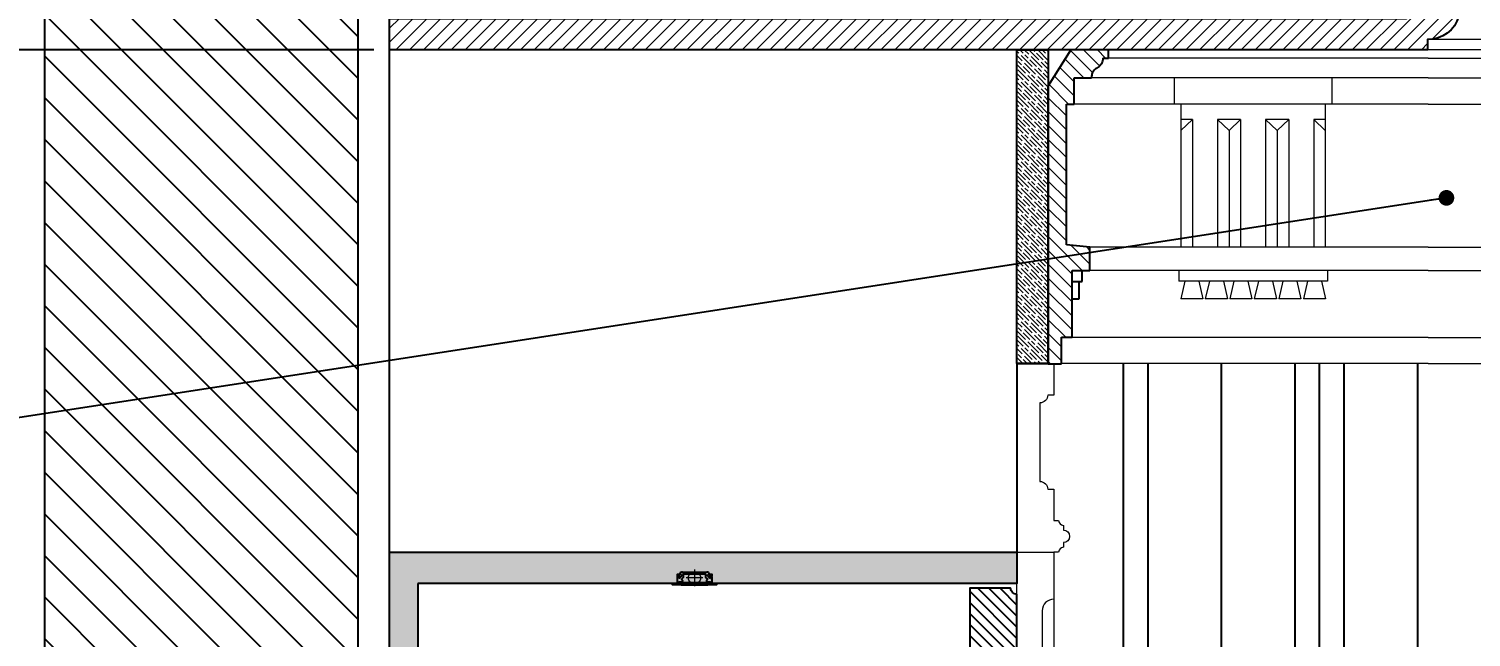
# Model space of a CAD drawing. Header units: inches. Extents: x 274057 to 444617, y 490067 to 635630.
# Drawn here: x 367036 to 367956, y 494821 to 495208 of the extents above; entities that cross this region are included whole.
import ezdxf

# ---------------------------------------------------------------- set-up
doc = ezdxf.new("R2010")
doc.units = ezdxf.units.IN
doc.header["$MEASUREMENT"] = 0
doc.linetypes.add('HIDDEN', pattern=[0.375, 0.25, -0.125])
for name, color, linetype in [('Calliper_wall hatch_CHB', 8, 'Continuous'), ('CQ curtains and frames', 252, 'Continuous'), ('CQ Grg Gypsum', 41, 'Continuous'), ('CQ Plaster', 1, 'Continuous'), ('CQ section wall', 3, 'Continuous'), ('CQ wall section', 5, 'Continuous'), ('CQ Wood Section', 60, 'Continuous'), ('CQ_callout', 34, 'Continuous'), ('gypsum', 31, 'Continuous'), ('Layer7', 8, 'Continuous'), ('LIGHT', 4, 'Continuous'), ('WOOD 01', 34, 'Continuous')]:
    doc.layers.add(name, color=color, linetype=linetype)
for name, color, linetype, lineweight in [('CQ gypsum 2', 42, 'Continuous', 0), ('CQ Gypsum Hatch', 8, 'Continuous', 20), ('CQ plan and elev dimension', 252, 'Continuous', 35), ('CQ wooh hatch', 8, 'HIDDEN', 18)]:
    doc.layers.add(name, color=color, linetype=linetype, lineweight=lineweight)
doc.styles.get("Standard").update_dxf_attribs({"font": 'arial.ttf'})
doc.dimstyles.new('CQ 50', dxfattribs={"dimscale": 0.5, "dimtxt": 150, "dimasz": 100, "dimexe": 100, "dimexo": 20, "dimgap": 80, "dimtad": 1, "dimdec": 0, "dimzin": 0, "dimdsep": 46, "dimtxsty": 'Standard', "dimblk": 'DOT', "dimcen": 100, "dimclrd": 250, "dimclre": 250, "dimclrt": 3, "dimadec": 0, "dimazin": 0, "dimtfac": 1, "dimtdec": 0, "dimtofl": 0, "dimtmove": 0, "dimatfit": 3, "dimfxl": 3, "dimtolj": 1, "dimtzin": 0, "dimlwd": -1, "dimarcsym": 0})
doc.dimstyles.get("Standard").update_dxf_attribs({"dimtxt": 0.18, "dimasz": 0.18, "dimexe": 0.18, "dimexo": 0.0625, "dimgap": 0.09, "dimtad": 0, "dimtih": 1, "dimtoh": 1, "dimdec": 4, "dimzin": 0, "dimdsep": 46, "dimtxsty": 'Standard', "dimcen": 0.09, "dimadec": 0, "dimazin": 0, "dimtfac": 1, "dimtdec": 4, "dimtofl": 0, "dimtmove": 0, "dimatfit": 3, "dimfxl": 1, "dimtolj": 1, "dimtzin": 0, "dimarcsym": 0})

# ---------------------------------------------------------------- blocks, each defined once
blk = doc.blocks.new('_Dot')
at = {"color": 0, "linetype": 'ByBlock', "lineweight": -2}
blk.add_line((-0.5, 0), (-1, 0), dxfattribs=at)
at = {"color": 0, "linetype": 'ByBlock', "const_width": 0.5}
blk.add_lwpolyline([(-0.25, 0, 1), (0.25, 0, 1)], format="xyb", close=True, dxfattribs=at)
blk = doc.blocks.new('*D1334')
at = {"layer": 'CQ plan and elev dimension', "color": 250, "lineweight": -2, "transparency": 16777216}
for p, q in [((366579.6174718777, 495694.7391815924), (365178.4262079094, 495694.7391815517)), ((367256.3330620711, 495194.7391843182), (365178.426207924, 495194.7391842577))]:
    blk.add_line(p, q, dxfattribs=at)
at = {"layer": 'CQ plan and elev dimension', "color": 250, "transparency": 16777216}
blk.add_line((365228.4262079109, 495644.7391815531), (365228.4262079225, 495244.7391842592), dxfattribs=at)
at = {"layer": 'Defpoints', "color": 0, "transparency": 16777216}
for p in [(366589.6174718777, 495694.7391815927, 0.001093449214952615), (365228.426207924, 495194.7391842592), (367266.3330620711, 495194.7391843185, 0.001093640281341307)]:
    blk.add_point(p, dxfattribs=at)
at = {"layer": 'CQ plan and elev dimension', "color": 250, "transparency": 16777216, "xscale": 50, "yscale": 50, "zscale": 50}
for p, rotation in [((365228.4262079094, 495694.7391815531), 90.00000000166753), ((365228.426207924, 495194.7391842592), 270.0000000016675)]:
    blk.add_blockref('_Dot', p, dxfattribs=dict(at, rotation=rotation))
at = {"layer": 'CQ plan and elev dimension', "color": 3, "transparency": 16777216, "insert": (365150.1332338376, 495444.7391829038), "char_height": 75, "attachment_point": 5, "rotation": 90.00000000166754}
blk.add_mtext('\\A1;500', dxfattribs=at)
blk = doc.blocks.new('*D1335')
at = {"layer": 'CQ plan and elev dimension', "color": 250, "lineweight": -2, "transparency": 16777216}
for p, q in [((367256.333061108, 495194.7391843182), (365178.4262078332, 495194.7391842577)), ((366579.6174718775, 492094.739181539), (365178.4262079234, 492094.7391814982))]:
    blk.add_line(p, q, dxfattribs=at)
at = {"layer": 'CQ plan and elev dimension', "color": 250, "transparency": 16777216}
blk.add_line((365228.4262078346, 495144.7391842592), (365228.4262079219, 492144.7391814997), dxfattribs=at)
at = {"layer": 'Defpoints', "color": 0, "transparency": 16777216}
for p in [(367266.3330611079, 495194.7391843185, 0.001093640281341307), (365228.4262079234, 492094.7391814996), (366589.6174718775, 492094.7391815393, 0.0003748020390216553)]:
    blk.add_point(p, dxfattribs=at)
at = {"layer": 'CQ plan and elev dimension', "color": 250, "transparency": 16777216, "xscale": 50, "yscale": 50, "zscale": 50}
for p, rotation in [((365228.4262078332, 495194.7391842592), 90.00000000166753), ((365228.4262079234, 492094.7391814997), 270.0000000016675)]:
    blk.add_blockref('_Dot', p, dxfattribs=dict(at, rotation=rotation))
at = {"layer": 'CQ plan and elev dimension', "color": 3, "transparency": 16777216, "insert": (365150.1076539902, 493644.7391828771), "char_height": 75, "attachment_point": 5, "rotation": 90.00000000166754}
blk.add_mtext('\\A1;3100', dxfattribs=at)
blk = doc.blocks.new('ff15 section ceiling c and f')
at = {"layer": 'CQ Gypsum Hatch'}
h = blk.add_hatch(dxfattribs=at)
h.set_pattern_fill('ANSI31', color=256, scale=50, angle=90, style=0)
h.set_pattern_definition([(135, (0, 0), (-4.419417382415922, -4.419417382415921), [])])
edge = h.paths.add_edge_path()
edge.add_line((399135.7603333126, 531700.9131768204), (399797.7219568984, 531700.9132141671))
edge.add_line((399797.7219568984, 531700.9132141671), (399797.7219597168, 531720.9132141672))
edge.add_line((399797.7219597168, 531720.9132141672), (399149.2796168165, 531720.9131768204))
edge.add_line((399149.2796168165, 531720.9131768204), (399023.6404760531, 531875.7791729311))
edge.add_line((399023.6404760531, 531875.7791729311), (398997.7219579432, 531875.779172931))
edge.add_line((398997.7219579432, 531875.779172931), (398997.7219579432, 531867.0799875855))
edge.add_line((398997.7219579432, 531867.0799875855), (399003.6215580699, 531867.0799875855))
edge.add_arc((399003.6215580701, 531864.3494917736), 2.730495811905712, -0.24790222609988177, 90.00000000488558, ccw=False)
edge.add_line((399006.352028324, 531864.3376777468), (399006.352028324, 531821.8072936139))
edge.add_line((399006.352028324, 531821.8072936139), (399045.0971967691, 531821.8072936139))
edge.add_arc((399087.0332693123, 531820.0844115071), 41.97144866576382, 177.6474098499209, 235.6081869532886)
edge.add_line((399063.3257344012, 531785.4498147643), (399063.3257344012, 531776.809580574))
edge.add_line((399063.3257344012, 531776.809580574), (399075.3386882829, 531776.8095805743))
edge.add_line((399075.3386882829, 531776.8095805743), (399075.3386882829, 531740.5795928838))
edge.add_line((399075.3386882829, 531740.5795928838), (399097.2326359497, 531740.5795928838))
edge.add_line((399097.2326359497, 531740.5795928838), (399097.2326359497, 531733.8983895143))
edge.add_arc((399098.4602222534, 531715.1946664299), 18.74396503815399, 22.06733330261511, 93.75512291140558, ccw=False)
edge.add_arc((399135.1993710512, 531727.686032733), 20.12030587957053, 195.7141126401717, 271.5976365186169)
edge.add_line((399135.7603333127, 531707.5735483009), (399135.7603333126, 531700.9131768204))
edge.add_line((399135.7603333126, 531700.9131768204), (399144.5651240504, 531700.9131768204))
at = {"layer": 'CQ Grg Gypsum', "elevation": -0.001452036967413066}
blk.add_lwpolyline([(399135.7603333126, 531700.9131768204), (399797.7219568984, 531700.9132141671), (399797.7219597168, 531720.9132141672), (399149.2796168165, 531720.9131768204), (399023.6404760531, 531875.7791729311), (398997.7219579432, 531875.779172931), (398997.7219579432, 531867.0799875855), (399003.6215580699, 531867.0799875855, -0.4154813949706535), (399006.352028324, 531864.3376777468), (399006.352028324, 531821.8072936139), (399045.0971967691, 531821.8072936139, 0.2584350037517542), (399063.3257344012, 531785.4498147643), (399063.3257344012, 531776.809580574), (399075.3386882829, 531776.8095805743), (399075.3386882829, 531740.5795928838), (399097.2326359497, 531740.5795928838), (399097.2326359497, 531733.8983895143, -0.3234142676471498), (399115.8310602945, 531722.2366981754, 0.3437592340717269), (399135.7603333127, 531707.5735483009), (399135.7603333126, 531700.9131768204), (399144.5651240504, 531700.9131768204)], format="xyb", dxfattribs=at)
blk = doc.blocks.new('A$C591968EE')
at = {"layer": 'CQ Gypsum Hatch'}
h = blk.add_hatch(dxfattribs=at)
h.set_pattern_fill('ANSI31', color=256, scale=50, angle=90, style=0)
h.set_pattern_definition([(135, (-374960.8783833405, -519569.8763835346), (-4.419417382415922, -4.419417382415921), [])])
edge = h.paths.add_edge_path()
edge.add_line((16.43129899771884, 182.108588511066), (27.5959873063839, 182.108588511066))
edge.add_spline(control_points=[(27.59598730644211, 182.108588511066), (27.61488452227786, 182.8861140049412), (27.65838077431545, 184.6757661457523), (28.96725968504325, 187.0891803819104), (31.45426044473425, 188.5070010274067), (33.50005743326619, 190.2403756938293), (34.66457413649186, 192.5859310328378), (34.71766845742241, 194.060679528804), (34.74138782406226, 194.7195089160814)], knot_values=[0, 0, 0, 0, 0.1036168499103441, 0.2384977974349778, 0.342020662005747, 0.484181618167997, 0.5926342079537394, 0.6802063126918177, 0.6802063126918177, 0.6802063126918177, 0.6802063126918177], degree=3, periodic=0)
edge.add_line((34.74138782406226, 194.7195089160814), (38.31408808333799, 194.7195089160814))
edge.add_line((38.31408808333799, 194.7195089160814), (38.31408808333799, 199.9995565730496))
edge.add_line((38.31408808333799, 199.9995565730496), (14.38504830608144, 199.9995565730496))
edge.add_line((14.38504830608144, 199.9995565730496), (-0.0001936270855367184, 177.0260675977333))
edge.add_line((-0.0001936270855367184, 177.0260675977333), (-0.0001936272019520402, -7.581163663417101e-05))
edge.add_line((-0.0001936272019520402, -7.581163663417101e-05), (8.459711545496248, -7.581163663417101e-05))
edge.add_line((8.459711545496248, -7.581163663417101e-05), (8.459711545496248, 16.81448472652119))
edge.add_line((8.459711545496248, 16.81448472652119), (15.15852453035768, 16.81448472652119))
edge.add_line((15.15852453035768, 16.81448472652119), (15.15852453035768, 59.41137141908985))
edge.add_line((15.15852453035768, 59.41137141908985), (26.54650660452899, 59.41137141908985))
edge.add_line((26.54650660452899, 59.41137141908985), (26.54650660452899, 74.20818469289225))
edge.add_line((26.54650660452899, 74.20818469289225), (11.58582427108195, 75.77754367690068))
edge.add_line((11.58582427108195, 75.77754367690068), (11.58582427119836, 165.2940279766335))
edge.add_line((11.58582427119836, 165.2940279766335), (16.43129899771884, 165.2940279766335))
edge.add_line((16.43129899771884, 165.2940279766335), (16.43129899771884, 182.108588511066))
at = {"layer": 'CQ Grg Gypsum'}
for p, q in [((14.38504830608144, 199.9995565730496), (-0.0001936270855367184, 177.0260675977333)), ((38.31408808333799, 199.9995565730496), (14.38504830608144, 199.9995565730496)), ((34.74138782406226, 194.7195089160814), (38.31408808333799, 194.7195089160814)), ((38.31408808333799, 194.7195089160814), (38.31408808333799, 199.9995565730496)), ((-0.0001936272019520402, -7.581163663417101e-05), (-0.0001936270855367184, 177.0260675977333)), ((16.43129899771884, 182.108588511066), (27.59598730644211, 182.108588511066)), ((16.43129899771884, 165.2940279766335), (16.43129899771884, 182.108588511066)), ((11.58582427108195, 75.77754367690068), (11.58582427119836, 165.2940279766335)), ((11.58582427119836, 165.2940279766335), (16.43129899771884, 165.2940279766335)), ((26.54650660452899, 74.20818469289225), (11.58582427108195, 75.77754367690068)), ((26.54650660452899, 59.41137141908985), (26.54650660452899, 74.20818469289225)), ((15.15852453035768, 59.41137141908985), (26.54650660452899, 59.41137141908985)), ((15.15852453035768, 16.81448472652119), (15.15852453035768, 59.41137141908985)), ((21.63404374883976, 52.46135306346696), (21.63404374883976, 59.41137141908985)), ((15.15852453035768, 52.46135306346696), (21.63404374883976, 52.46135306346696)), ((19.62439985421952, 41.25164603989106), (19.62439985421952, 52.46135306346696)), ((15.15852453035768, 41.25164603989106), (19.62439985421952, 41.25164603989106)), ((8.459711545496248, 16.81448472652119), (15.15852453035768, 16.81448472652119)), ((8.459711545496248, -7.581163663417101e-05), (8.459711545496248, 16.81448472652119)), ((-0.0001936272019520402, -7.581163663417101e-05), (8.459711545496248, -7.581163663417101e-05))]:
    blk.add_line(p, q, dxfattribs=at)
blk.add_open_spline([(34.74138782406226, 194.7195089160814), (34.71766845742241, 194.060679528804), (34.66457413649186, 192.5859310328378), (33.50005743326619, 190.2403756938293), (31.45426044473425, 188.5070010274067), (28.96725968504325, 187.0891803819104), (27.65838077431545, 184.6757661457523), (27.61488452227786, 182.8861140049412), (27.59598730644211, 182.108588511066)], degree=3, knots=[0, 0, 0, 0, 0.08757210473807825, 0.1960246945238208, 0.3381856506860708, 0.4417085152568399, 0.5765894627814736, 0.6802063126918177, 0.6802063126918177, 0.6802063126918177, 0.6802063126918177], dxfattribs=at)
blk = doc.blocks.new('A$C11B46C9D')
at = {"layer": 'CQ gypsum 2', "lineweight": 0}
for p, q in [((-0.0001620324910618365, 194.6588426323142), (223.2751500969171, 194.6588426323142)), ((-0.0001620324910618365, 182.0479222272988), (223.2751500969171, 182.0479222272988)), ((61.40054880309617, 182.0479222272988), (61.40054880309617, 165.2333616929245)), ((161.8744392613298, 182.0479222272988), (223.2751500969753, 182.0479222272988)), ((161.8744392613298, 182.0479222272988), (161.8744392613298, 165.2333616928663)), ((-0.0001620324910618365, 165.2333616928663), (223.2751500969171, 165.2333616928663)), ((65.58696090563899, 165.2333616929245), (65.58696090563899, 74.14751840918325)), ((157.6880271588452, 165.2333616929245), (157.688027158787, 74.14751840918325)), ((161.8744392613298, 165.2333616928663), (223.2751500969753, 165.2333616928663)), ((65.58696090563899, 155.4248680452001), (72.95504620618885, 155.4248680452001)), ((65.58696090563899, 148.4475145412725), (72.95504620618885, 155.4248680452001)), ((72.95504620618885, 155.4248680452001), (72.95504620618885, 74.14751840918325)), ((88.91923102218425, 155.4248680452001), (88.91923102218425, 74.14751840918325)), ((88.91923102218425, 155.4248680452001), (96.28731632273411, 148.4475145412725)), ((88.91923102218425, 155.4248680452001), (103.655401623284, 155.4248680452001)), ((96.28731632273411, 148.4475145412725), (103.655401623284, 155.4248680452001)), ((96.28731632273411, 148.4475145412725), (96.28731632273411, 74.14751840918325)), ((103.655401623284, 155.4248680452001), (103.655401623284, 74.14751840918325)), ((119.6195864402107, 155.4248680452001), (119.6195864402107, 74.14751840918325)), ((119.6195864402107, 155.4248680452001), (134.3557570413104, 155.4248680452001)), ((119.6195864402107, 155.4248680452001), (126.9876717407606, 148.4475145412725)), ((126.9876717407606, 148.4475145412725), (134.3557570413104, 155.4248680452001)), ((126.9876717407606, 148.4475145412725), (126.9876717408188, 74.14751840918325)), ((134.3557570413104, 155.4248680452001), (134.3557570413104, 74.14751840918325)), ((150.3199418582371, 155.4248680452001), (150.3199418582371, 74.14751840918325)), ((150.3199418582371, 155.4248680452001), (157.688027158787, 148.4475145412725)), ((150.3199418582371, 155.4248680452001), (157.688027158787, 155.4248680452001)), ((-0.0001620324910618365, 74.14751840912504), (223.2751500969171, 74.14751840912504)), ((-0.0001620324910618365, 59.35070513532264), (223.2751500969171, 59.35070513532264)), ((64.19149020448094, 59.35070513532264), (64.19149020448094, 52.42917045735521)), ((159.0834978590137, 59.35070513532264), (159.0834978590137, 52.42917045735521)), ((64.19149020448094, 52.42917045735521), (159.0834978590137, 52.42917045735521)), ((68.09880816604709, 52.42917045735521), (65.53114207688486, 41.26540485181613)), ((77.02982065215474, 52.42917045735521), (79.59748674131697, 41.26540485181613)), ((83.72808001603698, 52.42917045735521), (81.16041392687475, 41.26540485181613)), ((92.65909250028199, 52.42917045735521), (95.22675859037554, 41.26540485181613)), ((99.35735186509555, 52.42917045735521), (96.78968577593332, 41.26540485181613)), ((108.2883643493406, 52.42917045735521), (110.8560304385028, 41.26540485181613)), ((114.9866237132228, 52.42917045735521), (112.4189576240606, 41.26540485181613)), ((123.9176361983991, 52.42917045735521), (126.4853022884927, 41.26540485181613)), ((130.6158955622814, 52.42917045735521), (128.0482294731191, 41.26540485181613)), ((139.546908048389, 52.42917045735521), (142.1145741375512, 41.26540485181613)), ((146.2451674113399, 52.42917045735521), (143.6775013221777, 41.26540485181613)), ((155.1761798974476, 52.42917045735521), (157.7438459866098, 41.26540485181613)), ((65.53114207688486, 41.26540485181613), (79.59748674131697, 41.26540485181613)), ((81.16041392687475, 41.26540485181613), (95.22675859037554, 41.26540485181613)), ((96.78968577593332, 41.26540485181613), (110.8560304385028, 41.26540485181613)), ((112.4189576240606, 41.26540485181613), (126.4853022884927, 41.26540485181613)), ((128.0482294731191, 41.26540485181613), (142.1145741375512, 41.26540485181613)), ((143.6775013221777, 41.26540485181613), (157.7438459866098, 41.26540485181613)), ((-0.0001620324910618365, 16.74554898560746), (223.2751500969171, 16.74554898560746)), ((-0.0001620324328541756, -9.942281758412719e-05), (223.2751500969753, -9.942281758412719e-05))]:
    blk.add_line(p, q, dxfattribs=at)
at = {"layer": 'CQ gypsum 2', "lineweight": 0, "ltscale": 100}
for p, q in [((61.40054880309617, 182.0479222272988), (161.8744392613298, 182.0479222272988)), ((-0.0001620324910618365, 165.2333616928663), (61.40054880309617, 165.2333616928663))]:
    blk.add_line(p, q, dxfattribs=at)
blk = doc.blocks.new('atenalux street R1')
at = {"layer": 'LIGHT'}
h = blk.add_hatch(color=256, dxfattribs=at)
h.dxf.hatch_style = 1
edge = h.paths.add_edge_path()
edge.add_line((29467.83443352746, -4511.555309089547), (29453.40413005718, -4511.555309089547))
edge.add_line((29453.40413005718, -4511.555309089547), (29453.40413005718, -4513.662257986609))
edge.add_line((29453.40413005718, -4513.662257986609), (29452.45883643753, -4514.567186548901))
edge.add_arc((29452.78299993223, -4514.866742556777), 0.4413793981953843, 137.2593077479785, 237.5670454932798)
edge.add_arc((29452.14570792602, -4515.869678548361), 0.7469057966938787, -90, 57.56704549272081, ccw=False)
edge.add_line((29452.14570792602, -4516.616584345054), (29450.62951455152, -4516.616584345054))
edge.add_line((29450.62951455152, -4516.616584345054), (29450.62951455152, -4517.789049496232))
edge.add_line((29450.62951455152, -4517.789049496232), (29451.69025579531, -4517.789049496232))
edge.add_line((29451.69025579531, -4517.789049496232), (29451.69025579531, -4518.404540865961))
edge.add_line((29451.69025579531, -4518.404540865961), (29446.61928179232, -4518.404540865961))
edge.add_line((29446.61928179232, -4518.404540865961), (29446.61928179232, -4517.515997486117))
edge.add_line((29446.61928179232, -4517.515997486117), (29449.65554106768, -4517.515997486117))
edge.add_line((29449.65554106768, -4517.515997486117), (29449.65554106768, -4516.583313728903))
edge.add_line((29449.65554106768, -4516.583313728903), (29449.85554106769, -4516.583313728903))
edge.add_line((29449.85554106769, -4516.583313728903), (29449.85554106769, -4516.283313728904))
edge.add_line((29449.85554106769, -4516.283313728904), (29449.65554106768, -4516.283313728904))
edge.add_line((29449.65554106768, -4516.283313728904), (29449.65554106768, -4514.906767428086))
edge.add_line((29449.65554106768, -4514.906767428086), (29449.85554106769, -4514.906767428086))
edge.add_line((29449.85554106769, -4514.906767428086), (29449.85554106769, -4514.606767428086))
edge.add_line((29449.85554106769, -4514.606767428086), (29449.65554106768, -4514.606767428086))
edge.add_line((29449.65554106768, -4514.606767428086), (29449.65554106768, -4513.068063877311))
edge.add_line((29449.65554106768, -4513.068063877311), (29449.85554106769, -4513.068063877311))
edge.add_line((29449.85554106769, -4513.068063877311), (29449.85554106769, -4512.768063877312))
edge.add_line((29449.85554106769, -4512.768063877312), (29449.65554106768, -4512.768063877312))
edge.add_line((29449.65554106768, -4512.768063877312), (29449.65554106768, -4511.662698722203))
edge.add_line((29449.65554106768, -4511.662698722203), (29450.64528599445, -4511.662698722203))
edge.add_line((29450.64528599445, -4511.662698722203), (29450.64528599445, -4513.899163369308))
edge.add_arc((29450.90548170409, -4513.713097602993), 0.3198785343063469, 215.5685321116466, 324.4314678887325)
edge.add_line((29451.16567741373, -4513.899163369308), (29452.4136404138, -4512.154002908886))
edge.add_arc((29452.60931374454, -4511.116647501909), 1.055648754439101, 100.6820267683716, 259.3179732316192, ccw=False)
edge.add_arc((29452.4397569253, -4510.485504116509), 0.4070507077110688, 22.98289507618182, 93.6786434880562, ccw=False)
edge.add_line((29452.81449654222, -4510.32656860078), (29468.42406704242, -4510.32656860078))
edge.add_arc((29468.79880665933, -4510.485504116502), 0.4070507077033902, 86.32135651290008, 157.0171049245612, ccw=False)
edge.add_arc((29468.62924984009, -4511.116647501909), 1.055648754439994, -79.31797323161919, 79.3179732316284, ccw=False)
edge.add_line((29468.82492317083, -4512.154002908886), (29470.0728861709, -4513.899163369308))
edge.add_arc((29470.33308188054, -4513.713097602993), 0.3198785343063469, 215.5685321116466, 324.4314678887325)
edge.add_line((29470.59327759019, -4513.899163369308), (29470.59327759019, -4511.662698722203))
edge.add_line((29470.59327759019, -4511.662698722203), (29471.58302251695, -4511.662698722203))
edge.add_line((29471.58302251695, -4511.662698722203), (29471.58302251695, -4512.768063877312))
edge.add_line((29471.58302251695, -4512.768063877312), (29471.38302251695, -4512.768063877312))
edge.add_line((29471.38302251695, -4512.768063877312), (29471.38302251695, -4513.068063877311))
edge.add_line((29471.38302251695, -4513.068063877311), (29471.58302251695, -4513.068063877311))
edge.add_line((29471.58302251695, -4513.068063877311), (29471.58302251695, -4514.606767428086))
edge.add_line((29471.58302251695, -4514.606767428086), (29471.38302251695, -4514.606767428086))
edge.add_line((29471.38302251695, -4514.606767428086), (29471.38302251695, -4514.906767428086))
edge.add_line((29471.38302251695, -4514.906767428086), (29471.58302251695, -4514.906767428086))
edge.add_line((29471.58302251695, -4514.906767428086), (29471.58302251695, -4516.283313728904))
edge.add_line((29471.58302251695, -4516.283313728904), (29471.38302251695, -4516.283313728904))
edge.add_line((29471.38302251695, -4516.283313728904), (29471.38302251695, -4516.583313728903))
edge.add_line((29471.38302251695, -4516.583313728903), (29471.58302251695, -4516.583313728903))
edge.add_line((29471.58302251695, -4516.583313728903), (29471.58302251695, -4517.515997486117))
edge.add_line((29471.58302251695, -4517.515997486117), (29474.61928179232, -4517.515997486117))
edge.add_line((29474.61928179232, -4517.515997486117), (29474.61928179232, -4518.404540865961))
edge.add_line((29474.61928179232, -4518.404540865961), (29469.54830778933, -4518.404540865961))
edge.add_line((29469.54830778933, -4518.404540865961), (29469.54830778933, -4517.789049496232))
edge.add_line((29469.54830778933, -4517.789049496232), (29470.60904903311, -4517.789049496232))
edge.add_line((29470.60904903311, -4517.789049496232), (29470.60904903311, -4516.616584345054))
edge.add_line((29470.60904903311, -4516.616584345054), (29469.09285565862, -4516.616584345054))
edge.add_arc((29469.09285565862, -4515.869678548361), 0.7469057966927721, 122.43295450704369, 270.0000000002791, ccw=False)
edge.add_arc((29468.45556365241, -4514.866742556773), 0.4413793981967856, 302.432954506005, 402.7406922509469)
edge.add_line((29468.77972714712, -4514.567186548901), (29467.83443352746, -4513.662257986609))
edge.add_line((29467.83443352746, -4513.662257986609), (29467.83443352746, -4511.555309089547))
at = {"layer": 'LIGHT', "lineweight": 0}
for p, q in [((29465.99725275743, -4513.96222702157), (29455.29932010231, -4513.96222702157)), ((29460.61928179231, -4508.584256056457), (29460.61928179231, -4519.282188711583))]:
    blk.add_line(p, q, dxfattribs=at)
at = {"layer": 'LIGHT'}
blk.add_lwpolyline([(29467.83443352746, -4511.555309089547), (29453.40413005718, -4511.555309089547), (29453.40413005718, -4513.662257986609), (29452.45883643753, -4514.567186548901, 0.4679434159390717), (29452.54628271705, -4515.239275418669, -0.7505964113906362), (29452.14570792602, -4516.616584345054), (29450.62951455152, -4516.616584345054), (29450.62951455152, -4517.789049496232), (29451.69025579531, -4517.789049496232), (29451.69025579531, -4518.404540865961), (29446.61928179232, -4518.404540865961), (29446.61928179232, -4517.515997486117), (29449.65554106768, -4517.515997486117), (29449.65554106768, -4516.583313728903), (29449.85554106769, -4516.583313728903), (29449.85554106769, -4516.283313728904), (29449.65554106768, -4516.283313728904), (29449.65554106768, -4514.906767428086), (29449.85554106769, -4514.906767428086), (29449.85554106769, -4514.606767428086), (29449.65554106768, -4514.606767428086), (29449.65554106768, -4513.068063877311), (29449.85554106769, -4513.068063877311), (29449.85554106769, -4512.768063877312), (29449.65554106768, -4512.768063877312), (29449.65554106768, -4511.662698722203), (29450.64528599445, -4511.662698722203), (29450.64528599445, -4513.899163369308, 0.514277380579591), (29451.16567741373, -4513.899163369308), (29452.4136404138, -4512.154002908886, -0.8290075107462632), (29452.4136404138, -4510.079292094931, -0.3186395684988785), (29452.81449654222, -4510.32656860078), (29468.42406704242, -4510.32656860078), (29468.42406704242, -4510.32656860078, -0.3186395684988785), (29468.82492317083, -4510.079292094931, -0.8290075107462632), (29468.82492317083, -4512.154002908886), (29470.0728861709, -4513.899163369308, 0.514277380579591), (29470.59327759019, -4513.899163369308), (29470.59327759019, -4511.662698722203), (29471.58302251695, -4511.662698722203), (29471.58302251695, -4512.768063877312), (29471.38302251695, -4512.768063877312), (29471.38302251695, -4513.068063877311), (29471.58302251695, -4513.068063877311), (29471.58302251695, -4514.606767428086), (29471.38302251695, -4514.606767428086), (29471.38302251695, -4514.906767428086), (29471.58302251695, -4514.906767428086), (29471.58302251695, -4516.283313728904), (29471.38302251695, -4516.283313728904), (29471.38302251695, -4516.583313728903), (29471.58302251695, -4516.583313728903), (29471.58302251695, -4517.515997486117), (29474.61928179232, -4517.515997486117), (29474.61928179232, -4518.404540865961), (29469.54830778933, -4518.404540865961), (29469.54830778933, -4517.789049496232), (29470.60904903311, -4517.789049496232), (29470.60904903311, -4516.616584345054), (29469.09285565862, -4516.616584345054, -0.7505964113906362), (29468.69228086759, -4515.239275418669, 0.4679434159390717), (29468.77972714712, -4514.567186548901), (29467.83443352746, -4513.662257986609), (29467.83443352746, -4511.555309089547)], format="xyb", close=True, dxfattribs=at)
blk.add_lwpolyline([(29451.12951455152, -4517.116584345052), (29451.12951455152, -4517.789049496232), (29452.1902557953, -4517.789049496232), (29452.1902557953, -4518.404540865961), (29469.04830778933, -4518.404540865961), (29469.04830778933, -4517.789049496232), (29470.10904903311, -4517.789049496232), (29470.10904903311, -4517.116584345052)], close=True, dxfattribs=at)
at = {"layer": 'LIGHT', "lineweight": 0}
blk.add_circle((29460.61928179231, -4513.933222384021), 4, dxfattribs=at)
blk = doc.blocks.new('tv cabinet section')
at = {"layer": 'CQ wooh hatch'}
h = blk.add_hatch(dxfattribs=at)
h.set_pattern_fill('GOST_WOOD', color=256, angle=44.99999999999999, style=0)
h.set_pattern_definition([(135, (9054.197489626007, 0.05933020840166137), (4.242640687119286, 4.242640687119285), [10, -2]), (135, (9057.025916750776, 0.05933020840166137), (4.242640687119286, 4.242640687119285), [6, -1.5, 3, -1.5]), (135, (9060.561450656678, -0.6477765727904625), (4.242640687119286, 4.242640687119285), [10, -2])])
h.paths.add_polyline_path([(363119.2974065571, 519499.3432770425), (363099.2974178335, 519499.3432770425), (363099.2974178335, 519299.4722975498), (363119.2974065571, 519299.4722975498)])
at = {"layer": 'CQ wooh hatch', "ltscale": 1000}
h = blk.add_hatch(dxfattribs=at)
h.set_pattern_fill('GOST_WOOD', color=256, angle=44.99999999999999, style=0)
h.set_pattern_definition([(135, (283.2268585989368, -8.265487849712372e-09), (4.242640687119286, 4.242640687119285), [10, -2]), (135, (286.0552857236835, -8.265488293801582e-09), (4.242640687119286, 4.242640687119285), [6, -1.5, 3, -1.5]), (135, (289.590819629615, -0.7071067894520366), (4.242640687119286, 4.242640687119285), [10, -2])])
h.paths.add_polyline_path([(363099.2974279523, 519159.3034985713), (363099.2974065578, 519179.3034985713), (362699.2161616107, 519179.3034985713), (362699.2125221749, 517274.194905083), (362717.1469094784, 517274.194905083), (362717.2161616108, 519159.3034985713)])
at = {"layer": 'Layer7'}
h = blk.add_hatch(dxfattribs=at)
h.set_pattern_fill('ANSI31', color=256, scale=40, angle=-90.00000000000001)
h.set_pattern_definition([(315, (-207868.9929014308, 851314.7023367144), (3.535533905932739, 3.535533905932736), [])])
h.paths.add_polyline_path([(363099.2974354405, 519152.3035306632, -0.3973592628234383), (363095.2974354405, 519156.3035306631), (363069.2974354404, 519156.3035306631), (363069.2974354404, 519086.2961437936), (363079.7234345984, 519086.2961437936), (363085.7234345984, 519086.2961437938), (363085.7234345984, 519076.3035306631), (363091.2975350274, 519076.3035306631, -0.4142135623844609), (363094.2974923474, 519079.303487983), (363094.2974923474, 519082.3034453028, 0.4142135623858818), (363098.2974354406, 519086.3033883959), (363102.2974354405, 519086.3033883959), (363102.2974354405, 519094.3033883959), (363099.2974354405, 519094.3033883959)])
at = {"layer": 'CQ Wood Section', "ltscale": 1000}
for p, q in [((363119.2974065571, 519299.4722975498, 0.09198003819874909), (363099.2974065571, 519299.4722975498, 0.09198003819874909)), ((363099.2974065571, 519299.4722975498, 0.09198003819874909), (363099.2974065571, 519179.3034985713, 0.09198003819874909))]:
    blk.add_line(p, q, dxfattribs=at)
at = {"layer": 'CQ Wood Section', "ltscale": 1000, "elevation": 0.09198003819874909}
blk.add_lwpolyline([(363119.2974065571, 519299.4722975498), (363099.2974178335, 519299.4722975498), (363099.2974178335, 519499.3432770425), (363119.2974065571, 519499.3432770425)], close=True, dxfattribs=at)
blk.add_lwpolyline([(362717.2161616108, 519159.3034985713), (362717.1469094784, 517274.194905083), (362699.2125221749, 517274.194905083), (362699.2161616107, 519179.3034985713), (363099.2161535486, 519179.3042483352), (363099.2161535486, 519179.3042483352), (363099.216169595, 519159.3037669579), (363099.216169595, 519159.3037669579), (362717.2161616108, 519159.3034985713)], dxfattribs=at)
blk.add_lwpolyline([(363085.7234345984, 519076.3035306631), (363091.2975350274, 519076.3035306631, -0.4142135623844609), (363094.2974923474, 519079.303487983), (363094.2974923474, 519082.3034453028, 0.4142135623858818), (363098.2974354406, 519086.3033883959), (363102.2974354405, 519086.3033883959), (363102.2974354405, 519094.3033883959), (363099.2974354405, 519094.3033883959), (363099.2974354405, 519152.3035306632, -0.3973592628234383), (363095.2974354405, 519156.3035306631), (363069.2974354404, 519156.3035306631), (363069.2974354404, 519086.2961437935), (363079.7234345984, 519086.2961437936), (363079.7234345984, 519086.2961437938), (363085.7234345984, 519086.2961437938)], format="xyb", close=True, dxfattribs=at)
at = {"layer": 'WOOD 01', "lineweight": 0, "ltscale": 500}
blk.add_line((363099.2974065571, 519179.3042483352, 0.09198003819874909), (363099.2974065571, 519299.302541132, 0.09198003819874909), dxfattribs=at)
at = {"layer": 'WOOD 01', "lineweight": 0, "ltscale": 500, "elevation": 0.09198003819874909}
for points in [[(363099.2974065571, 519299.302541132), (363122.9022722534, 519299.302541132)], [(363099.2993106455, 517399.329603804), (363099.2974065571, 519179.3042483352), (363122.9022722534, 519179.3042483352), (363122.9041763418, 517399.329603804), (363099.2993106455, 517399.329603804)]]:
    blk.add_lwpolyline(points, dxfattribs=at)
at = {"layer": 'WOOD 01', "lineweight": 0, "ltscale": 500}
for points, elevation in [([(363122.9022722534, 519299.302541132), (363122.9022722534, 519279.3028256659), (363118.9023291602, 519279.3028256659, -0.414213562373095), (363113.9024002936, 519274.3028967993), (363113.9024002936, 519249.3032524667), (363113.9024002936, 519224.303608134, -0.414213562373095), (363118.9023291602, 519219.3036792675), (363122.9022722534, 519219.3036792675), (363122.9022722534, 519199.3039638014)], 0.09198056304798063), ([(363122.9022722534, 519199.3039638014), (363125.9022295733, 519199.3039638014, 0.4142135623730951), (363128.9021868932, 519196.3040064815), (363128.9021868932, 519193.3040491616, -1), (363128.9021868932, 519185.3041629751), (363128.9021868932, 519182.3042056552, 0.4142135623730951), (363125.9022295733, 519179.3042483352), (363122.9022722534, 519179.3042483352)], 0.09198056304798063), ([(363122.9023043453, 519149.3042218192, 0.4141412965044828), (363115.4047388068, 519141.804805691), (363115.4042616477, 517426.8292366405, 0.4142135623730951), (363122.9041549476, 517419.3293433407, 0.4142135623730951)], 0.09198003819874909)]:
    blk.add_lwpolyline(points, format="xyb", dxfattribs=dict(at, elevation=elevation))
at = {"layer": 'CQ Wood Section', "ltscale": 1000}
blk.add_blockref('atenalux street R1', (333433.0968607148, 523676.8194960575, 0.09197994534399455), dxfattribs=at)
blk = doc.blocks.new('ff15 section c and d')
at = {"layer": 'Calliper_wall hatch_CHB'}
h = blk.add_hatch(dxfattribs=at)
h.set_pattern_fill('ANSI31,_O', color=8, scale=150)
h.set_pattern_definition([(45, (0, 0), (-13.25825214724776, 13.25825214724777), [])])
h.paths.add_polyline_path([(351925.355978742, 516299.2839683143), (351725.3559787967, 516299.2839683144), (351725.3559787967, 519999.2839683145), (351925.355978742, 519999.2839683145)])
h.paths.add_polyline_path([(358625.3565423972, 516299.283968315), (358425.3556870422, 516299.283968315), (358425.3556870422, 519999.2839683152), (358625.3565423972, 519999.2839683152)])
at = {"layer": 'CQ Plaster', "color": 1, "ltscale": 0.03}
blk.add_line((358405.3556869649, 516399.2839683138, 1.857095091338282e-07), (358405.3556869714, 519999.2839683152, -1.159742628575337e-07), dxfattribs=at)
at = {"layer": 'CQ section wall', "elevation": -1.201643152462454e-07}
blk.add_lwpolyline([(358625.3565423972, 516299.283968315), (358425.3556870422, 516299.283968315), (358425.3556870422, 519999.2839683152), (358625.3565423972, 519999.2839683152)], close=True, dxfattribs=at)

msp = doc.modelspace()

# ---------------------------------------------------------------- hatches: boundary and pattern name
at = {"layer": 'CQ curtains and frames', "linetype": 'ByBlock', "ltscale": 200}
h = msp.add_hatch(dxfattribs=at)
h.set_pattern_fill('PLASTI,_O', color=256, scale=500, angle=90)
h.set_pattern_definition([(90, (0, -24304.54478677537), (-125, 7.654042494670958e-15), []), (90, (-15.625, -24304.54478677537), (-125, 7.654042494670958e-15), []), (90, (-31.25, -24304.54478677537), (-125, 7.654042494670958e-15), []), (90, (-78.125, -24304.54478677537), (-125, 7.654042494670958e-15), [])])
edge = h.paths.add_edge_path()
edge.add_line((373323.358607239, 494994.9760501014), (367719.938717813, 494994.7422222253))
edge.add_line((367719.938717813, 494994.7422222253), (367719.9387111846, 492994.624454107))
edge.add_line((367719.9387111846, 492994.624454107), (369386.2823200634, 492994.621783004))
edge.add_line((369386.2823200634, 492994.621783004), (369386.2823274195, 494594.7391815393))
edge.add_line((369386.2823274195, 494594.7391815393), (369366.2823274194, 494594.7391815394))
edge.add_line((369366.2823274194, 494594.7391815394), (369356.2823274196, 494732.2391828761))
edge.add_line((369356.2823274196, 494732.2391828761), (369344.7823274196, 494732.2391828761))
edge.add_line((369344.7823274196, 494732.2391828761), (369344.7823274196, 494749.489182876))
edge.add_line((369344.7823274196, 494749.489182876), (369333.2823274195, 494749.4891828758))
edge.add_arc((369295.7138476009, 494761.7648957266), 39.52320586538227, 341.9049042414346, 445.5472224777497)
edge.add_line((369298.7823274194, 494801.1688071248), (369298.7823274194, 494818.4188071246))
edge.add_line((369298.7823274194, 494818.4188071246), (371733.7823274201, 494818.4188071244))
edge.add_line((371733.7823274201, 494818.4188071244), (371733.7823274201, 494801.1688071246))
edge.add_arc((371734.7329200158, 494765.374819657), 35.80660784153235, 91.52126511960107, 206.337061331046)
edge.add_line((371702.6430507549, 494749.4891828761), (371687.7823274205, 494749.4891828761))
edge.add_line((371687.7823274205, 494749.4891828761), (371687.78232742, 494732.2391828758))
edge.add_line((371687.78232742, 494732.2391828758), (371676.28232742, 494732.239182876))
edge.add_line((371676.28232742, 494732.239182876), (371676.2823274202, 494674.7391815393))
edge.add_line((371676.2823274202, 494674.7391815393), (371666.2823274202, 494674.739181539))
edge.add_line((371666.2823274202, 494674.739181539), (371666.2823274202, 494594.7391815392))
edge.add_line((371666.2823274202, 494594.7391815392), (371644.1702964813, 494594.7391815392))
edge.add_line((371644.1702964813, 494594.7391815392), (371646.2823347787, 492994.5048705674))
edge.add_line((371646.2823347787, 492994.5048705674), (373323.3586145977, 492994.7413695467))
edge.add_line((373323.3586145977, 492994.7413695467), (373323.358607239, 494994.9760501014))
h.paths.add_polyline_path([(371872.3327710291, 494724.739181539), (372732.3327710291, 494724.739181539), (372732.3327710291, 493364.739181539), (371872.3327710291, 493364.739181539)], flags=16)
h.paths.add_polyline_path([(369120.3330627289, 493364.739181539), (368260.3330627289, 493364.739181539), (368260.3330627289, 494724.739181539), (369120.3330627289, 494724.739181539)], flags=16)

# ---------------------------------------------------------------- linework, layer by layer
at = {"layer": 'CQ gypsum 2'}
for p, q in [((373064.3711445541, 495201.3995184399, -7.57497601582436e-08), (367928.2946856567, 495201.3995184849, -7.57497601582436e-08)), ((373064.3711445541, 495194.73914697, -7.57497601582436e-08), (367928.2946856569, 495194.7391470043, -7.57497601582436e-08))]:
    msp.add_line(p, q, dxfattribs=at)
at = {"layer": 'CQ gypsum 2', "lineweight": 0}
for p, q in [((367928.6542420742, 495189.4591358499, -8.395211670963767e-08), (367724.7285894579, 495189.4591358499, 0.09197966198205874)), ((367928.6542420742, 495176.8482154449, -8.395211670963767e-08), (367714.010488681, 495176.8482154449, 0.09197966198205874)), ((367766.7796407804, 495176.8482154449, -8.395211670963767e-08), (367714.010488681, 495176.8482154449, 0.09197966198205874)), ((367766.7796407804, 495176.8482154449, -8.395211670963767e-08), (367766.7796407804, 495160.0336549105, -8.395211670963767e-08)), ((367867.2535312386, 495176.8482154449, -8.395211670963767e-08), (367867.2535312386, 495160.0336549105, -8.395211670963767e-08)), ((367928.6542420742, 495160.0336549105, -8.395211670963767e-08), (367702.8458003724, 495160.0336549105, 0.09197966198205874)), ((367766.7796407804, 495160.0336549105, -8.395211670963767e-08), (367702.8458003723, 495160.0336549105, 0.09197966198205874)), ((367770.9660528828, 495160.0336549105, -8.395211670963767e-08), (367770.9660528829, 495068.9478116268, -8.395211670963767e-08)), ((367863.067119136, 495160.0336549105, -8.395211670963767e-08), (367863.067119136, 495068.9478116268, -8.395211670963767e-08)), ((367778.3341381834, 495150.2251612628, -8.395211670963767e-08), (367770.9660528829, 495143.2478077589, -8.395211670963767e-08)), ((367778.3341381834, 495150.2251612628, -8.395211670963767e-08), (367770.9660528829, 495150.2251612628, -8.395211670963767e-08)), ((367778.3341381834, 495150.2251612628, -8.395211670963767e-08), (367778.3341381834, 495068.9478116268, -8.395211670963767e-08)), ((367794.2983230004, 495150.2251612628, -8.395211670963767e-08), (367794.2983230004, 495068.9478116268, -8.395211670963767e-08)), ((367801.6664083009, 495143.2478077589, -8.395211670963767e-08), (367794.2983230004, 495150.2251612628, -8.395211670963767e-08)), ((367809.0344936015, 495150.2251612628, -8.395211670963767e-08), (367794.2983230004, 495150.2251612628, -8.395211670963767e-08)), ((367809.0344936015, 495150.2251612628, -8.395211670963767e-08), (367801.6664083009, 495143.2478077589, -8.395211670963767e-08)), ((367809.0344936015, 495150.2251612628, -8.395211670963767e-08), (367809.0344936015, 495068.9478116268, -8.395211670963767e-08)), ((367824.9986784184, 495150.2251612628, -8.395211670963767e-08), (367824.9986784184, 495068.9478116268, -8.395211670963767e-08)), ((367839.7348490195, 495150.2251612628, -8.395211670963767e-08), (367824.9986784184, 495150.2251612628, -8.395211670963767e-08)), ((367832.366763719, 495143.2478077589, -8.395211670963767e-08), (367824.9986784184, 495150.2251612628, -8.395211670963767e-08)), ((367839.7348490195, 495150.2251612628, -8.395211670963767e-08), (367832.366763719, 495143.2478077589, -8.395211670963767e-08)), ((367839.7348490195, 495150.2251612628, -8.395211670963767e-08), (367839.7348490195, 495068.9478116268, -8.395211670963767e-08)), ((367855.6990338355, 495150.2251612628, -8.395211670963767e-08), (367855.6990338355, 495068.9478116268, -8.395211670963767e-08)), ((367863.067119136, 495150.2251612628, -8.395211670963767e-08), (367855.6990338355, 495150.2251612628, -8.395211670963767e-08)), ((367863.067119136, 495143.2478077589, -8.395211670963767e-08), (367855.6990338355, 495150.2251612628, -8.395211670963767e-08)), ((367801.6664083009, 495143.2478077589, -8.395211670963767e-08), (367801.6664083009, 495068.9478116268, -8.395211670963767e-08)), ((367832.366763719, 495143.2478077589, -8.395211670963767e-08), (367832.366763719, 495068.9478116268, -8.395211670963767e-08)), ((367928.6542420742, 495068.9478116267, -8.395211670963767e-08), (367712.9610079791, 495068.9478116268, 0.09197966198205874)), ((367928.6542420742, 495054.1509983529, -8.395211670963767e-08), (367712.9610079791, 495054.150998353, 0.09197966198205874)), ((367769.5705821827, 495054.1509983529, -8.395211670963767e-08), (367769.5705821827, 495047.2294636749, -8.395211670963767e-08)), ((367864.4625898372, 495047.2294636749, -8.395211670963767e-08), (367769.5705821827, 495047.2294636749, -8.395211670963767e-08)), ((367773.4779001442, 495047.2294636749, -8.395211670963767e-08), (367770.9102340551, 495036.0656980694, -8.395211670963767e-08)), ((367782.4089126303, 495047.2294636749, -8.395211670963767e-08), (367784.9765787195, 495036.0656980694, -8.395211670963767e-08)), ((367789.1071719933, 495047.2294636749, -8.395211670963767e-08), (367786.5395059041, 495036.0656980694, -8.395211670963767e-08)), ((367798.0381844794, 495047.2294636749, -8.395211670963767e-08), (367800.6058505686, 495036.0656980694, -8.395211670963767e-08)), ((367804.7364438433, 495047.2294636749, -8.395211670963767e-08), (367802.1687777532, 495036.0656980694, -8.395211670963767e-08)), ((367813.6674563285, 495047.2294636749, -8.395211670963767e-08), (367816.2351224176, 495036.0656980694, -8.395211670963767e-08)), ((367820.3657156923, 495047.2294636749, -8.395211670963767e-08), (367817.7980496032, 495036.0656980694, -8.395211670963767e-08)), ((367829.2967281766, 495047.2294636749, -8.395211670963767e-08), (367831.8643942658, 495036.0656980694, -8.395211670963767e-08)), ((367835.9949875414, 495047.2294636749, -8.395211670963767e-08), (367833.4273214513, 495036.0656980694, -8.395211670963767e-08)), ((367844.9260000256, 495047.2294636749, -8.395211670963767e-08), (367847.4936661148, 495036.0656980694, -8.395211670963767e-08)), ((367851.6242593895, 495047.2294636749, -8.395211670963767e-08), (367849.0565933004, 495036.0656980694, -8.395211670963767e-08)), ((367860.5552718756, 495047.2294636749, -8.395211670963767e-08), (367863.1229379648, 495036.0656980694, -8.395211670963767e-08)), ((367864.4625898372, 495054.1509983529, -8.395211670963767e-08), (367864.4625898372, 495047.2294636749, -8.395211670963767e-08)), ((367784.9765787195, 495036.0656980694, -8.395211670963767e-08), (367770.9102340551, 495036.0656980694, -8.395211670963767e-08)), ((367800.6058505686, 495036.0656980694, -8.395211670963767e-08), (367786.5395059041, 495036.0656980694, -8.395211670963767e-08)), ((367816.2351224176, 495036.0656980694, -8.395211670963767e-08), (367802.1687777532, 495036.0656980694, -8.395211670963767e-08)), ((367831.8643942658, 495036.0656980694, -8.395211670963767e-08), (367817.7980496032, 495036.0656980694, -8.395211670963767e-08)), ((367847.4936661148, 495036.0656980694, -8.395211670963767e-08), (367833.4273214513, 495036.0656980694, -8.395211670963767e-08)), ((367863.1229379648, 495036.0656980694, -8.395211670963767e-08), (367849.0565933004, 495036.0656980694, -8.395211670963767e-08))]:
    msp.add_line(p, q, dxfattribs=at)
at = {"layer": 'CQ gypsum 2', "lineweight": 0, "ltscale": 100}
for p, q in [((367867.2535312386, 495176.8482154449, -8.395211670963767e-08), (367766.7796407804, 495176.8482154449, -8.395211670963767e-08)), ((367928.6542420742, 495160.0336549105, -8.395211670963767e-08), (367867.2535312386, 495160.0336549105, -8.395211670963767e-08))]:
    msp.add_line(p, q, dxfattribs=at)
at = {"layer": 'gypsum', "lineweight": 0}
for p, q in [((367928.6542420742, 495011.5458422032, -8.395211670963767e-08), (367694.87421292, 495011.5458422032, 0.09197966198205874)), ((367928.6542420741, 494994.8001937948, -8.395211670963767e-08), (367694.8742129201, 494994.8001937948, 0.09197966198205874))]:
    msp.add_line(p, q, dxfattribs=at)

# ---------------------------------------------------------------- block references
at = {"layer": 'CQ Grg Gypsum', "xscale": -1}
msp.add_blockref('ff15 section ceiling c and f', (767064.0550189695, -36506.17402984865, 0.001451961217652908), dxfattribs=at)
at = {"layer": 'CQ Grg Gypsum'}
msp.add_blockref('A$C591968EE', (367686.4145013746, 494994.7396269339, 0.09197969155274127), dxfattribs=at)
at = {"layer": 'CQ gypsum 2'}
msp.add_blockref('A$C11B46C9D', (367928.6544041066, 494994.8002932176, -8.395211670963767e-08), dxfattribs=at)
at = {"layer": 'CQ wall section', "xscale": -1}
msp.add_blockref('ff15 section c and d', (725671.6887497711, -24304.54478677537), dxfattribs=at)
at = {"layer": 'CQ Wood Section'}
msp.add_blockref('tv cabinet section', (4567.116901190311, -24304.5447867671, -3.466460078120264e-07), dxfattribs=at)

# ---------------------------------------------------------------- dimensions: what is measured, and where the dimension line sits
at = {"layer": 'CQ plan and elev dimension'}
for base, p1, p2, picture, middle in [((365228.426207924, 495194.7391842592, -0.001093716031101465), (366589.6174718777, 495694.7391815927, -2.668161488497429e-07), (367266.3330620711, 495194.7391843185, -7.57497601582436e-08), '*D1334', (365150.1332338376, 495444.7391829038, -0.001093716031101465)), ((365228.4262079234, 492094.7391814996, -0.001093716031101465), (367266.333061108, 495194.7391843185, -7.57497601582436e-08), (366589.6174718775, 492094.7391815392, -0.0007189139920798096), '*D1335', (365150.1076539902, 493644.7391828771, -0.001093716031101465))]:
    dim = msp.add_linear_dim(base=base, p1=p1, p2=p2, angle=90.00000000166753, dimstyle='CQ 50', override={"dimtmove": 1}, dxfattribs=at)
    dim.commit()
    dim.dimension.update_dxf_attribs({"geometry": picture, "text_midpoint": middle})

# ---------------------------------------------------------------- leaders
at = {"layer": 'CQ_callout'}
msp.add_leader([(367940.3054691869, 495100.4030061466), (366868.9690712602, 494935.6080118784), (366571.7855888828, 494935.608011879)], dimstyle='Standard', override={"dimasz": 10, "dimldrblk": 'Dot', "dimfxl": 0.1, "dimarcsym": 2}, dxfattribs=at)

doc.saveas('drawing.dxf')
